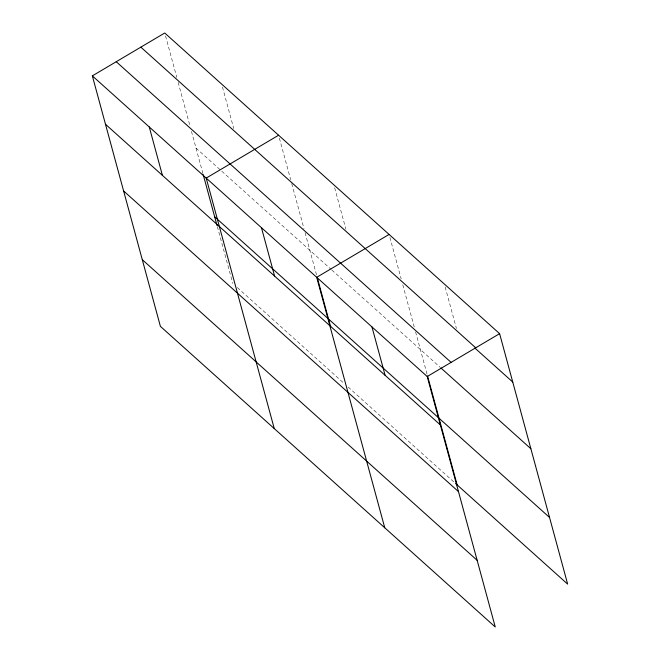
<?xml version="1.0" encoding="UTF-8"?>
<svg xmlns="http://www.w3.org/2000/svg" width="660" height="660" viewBox="0 0 660 660"><rect width="100%" height="100%" fill="white"/><g stroke="black" fill="none" stroke-linecap="round" stroke-linejoin="round"><path stroke-width="0.49" stroke-dasharray="3.3 2.47" d="M196.004 148.088L331.056 269.338M331.807 270.014L440.047 367.191M237.344 287.57L344.371 383.658M348.158 387.057L454.88 482.881M445.154 287.009L456.431 328.498M389.903 237.402L401.173 278.891M402.781 284.798L414.505 327.954M415.569 331.873L427.036 374.063M334.653 187.795L345.923 229.284M279.394 138.188L290.664 179.668M291.745 183.62L303.996 228.731M305.06 232.658L316.528 274.849M222.47 87.079L233.739 128.56M165.544 35.962L176.814 77.451M178.15 82.376L190.146 126.514M191.474 131.414L202.942 173.605M217.338 226.603L232.79 283.478"/><path stroke-width="0.99" d="M92.342 75.867L427.21 376.522L495.264 627L160.396 326.345L92.342 75.867L164.736 33L499.603 333.655L567.658 584.133L455.639 483.557M278.594 135.226L206.2 178.084L274.255 428.571M389.095 234.44L316.701 277.307L384.755 527.785M427.21 376.522L499.603 333.655M140.844 47.149L475.712 347.803M474.911 348.076L512.754 382.058M116.234 61.718L451.102 362.373M440.806 367.876L530.871 448.742M214.673 216.793L549.541 517.448M105.493 124.261L440.36 424.924M123.61 190.954L458.477 491.609M142.28 259.661L477.147 560.315M427.564 376.027L457.149 484.918M371.959 326.914L385.11 375.309M317.328 277.794L330.66 326.865M261.451 227.7L274.601 276.094M203.206 174.587L217.066 225.621M149.267 126.976L162.418 175.379"/></g></svg>
